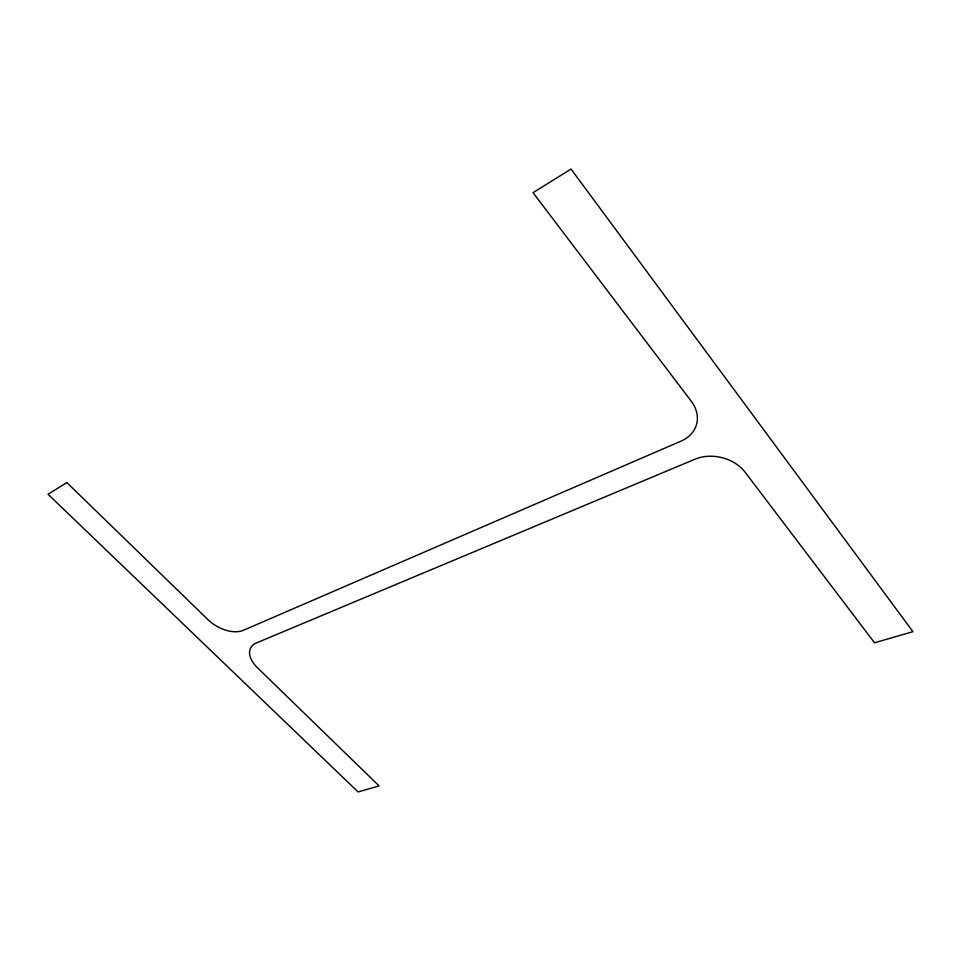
<?xml version="1.0" encoding="UTF-8"?>
<svg xmlns="http://www.w3.org/2000/svg" width="961" height="961" viewBox="0 0 961 961"><rect width="100%" height="100%" fill="white"/><g stroke="black" fill="none" stroke-linecap="round" stroke-linejoin="round"><path stroke-width="1.44" d="M66.85 482.578L48.05 494.266L358.117 791.96L379.078 785.906L257.368 667.655A27.016 15.917 28.3 0 1 256.275 643.017L695.103 459.154A36.086 27.22 13.2 0 1 745.123 472.223L874.522 642.777L912.95 631.677L571.026 169.04L533.031 192.68L691.247 401.205A36.758 28.986 16.2 0 1 681.109 441.087L243.337 630.32A27.689 16.517 30.3 0 1 207.936 619.629L66.85 482.578"/></g></svg>
